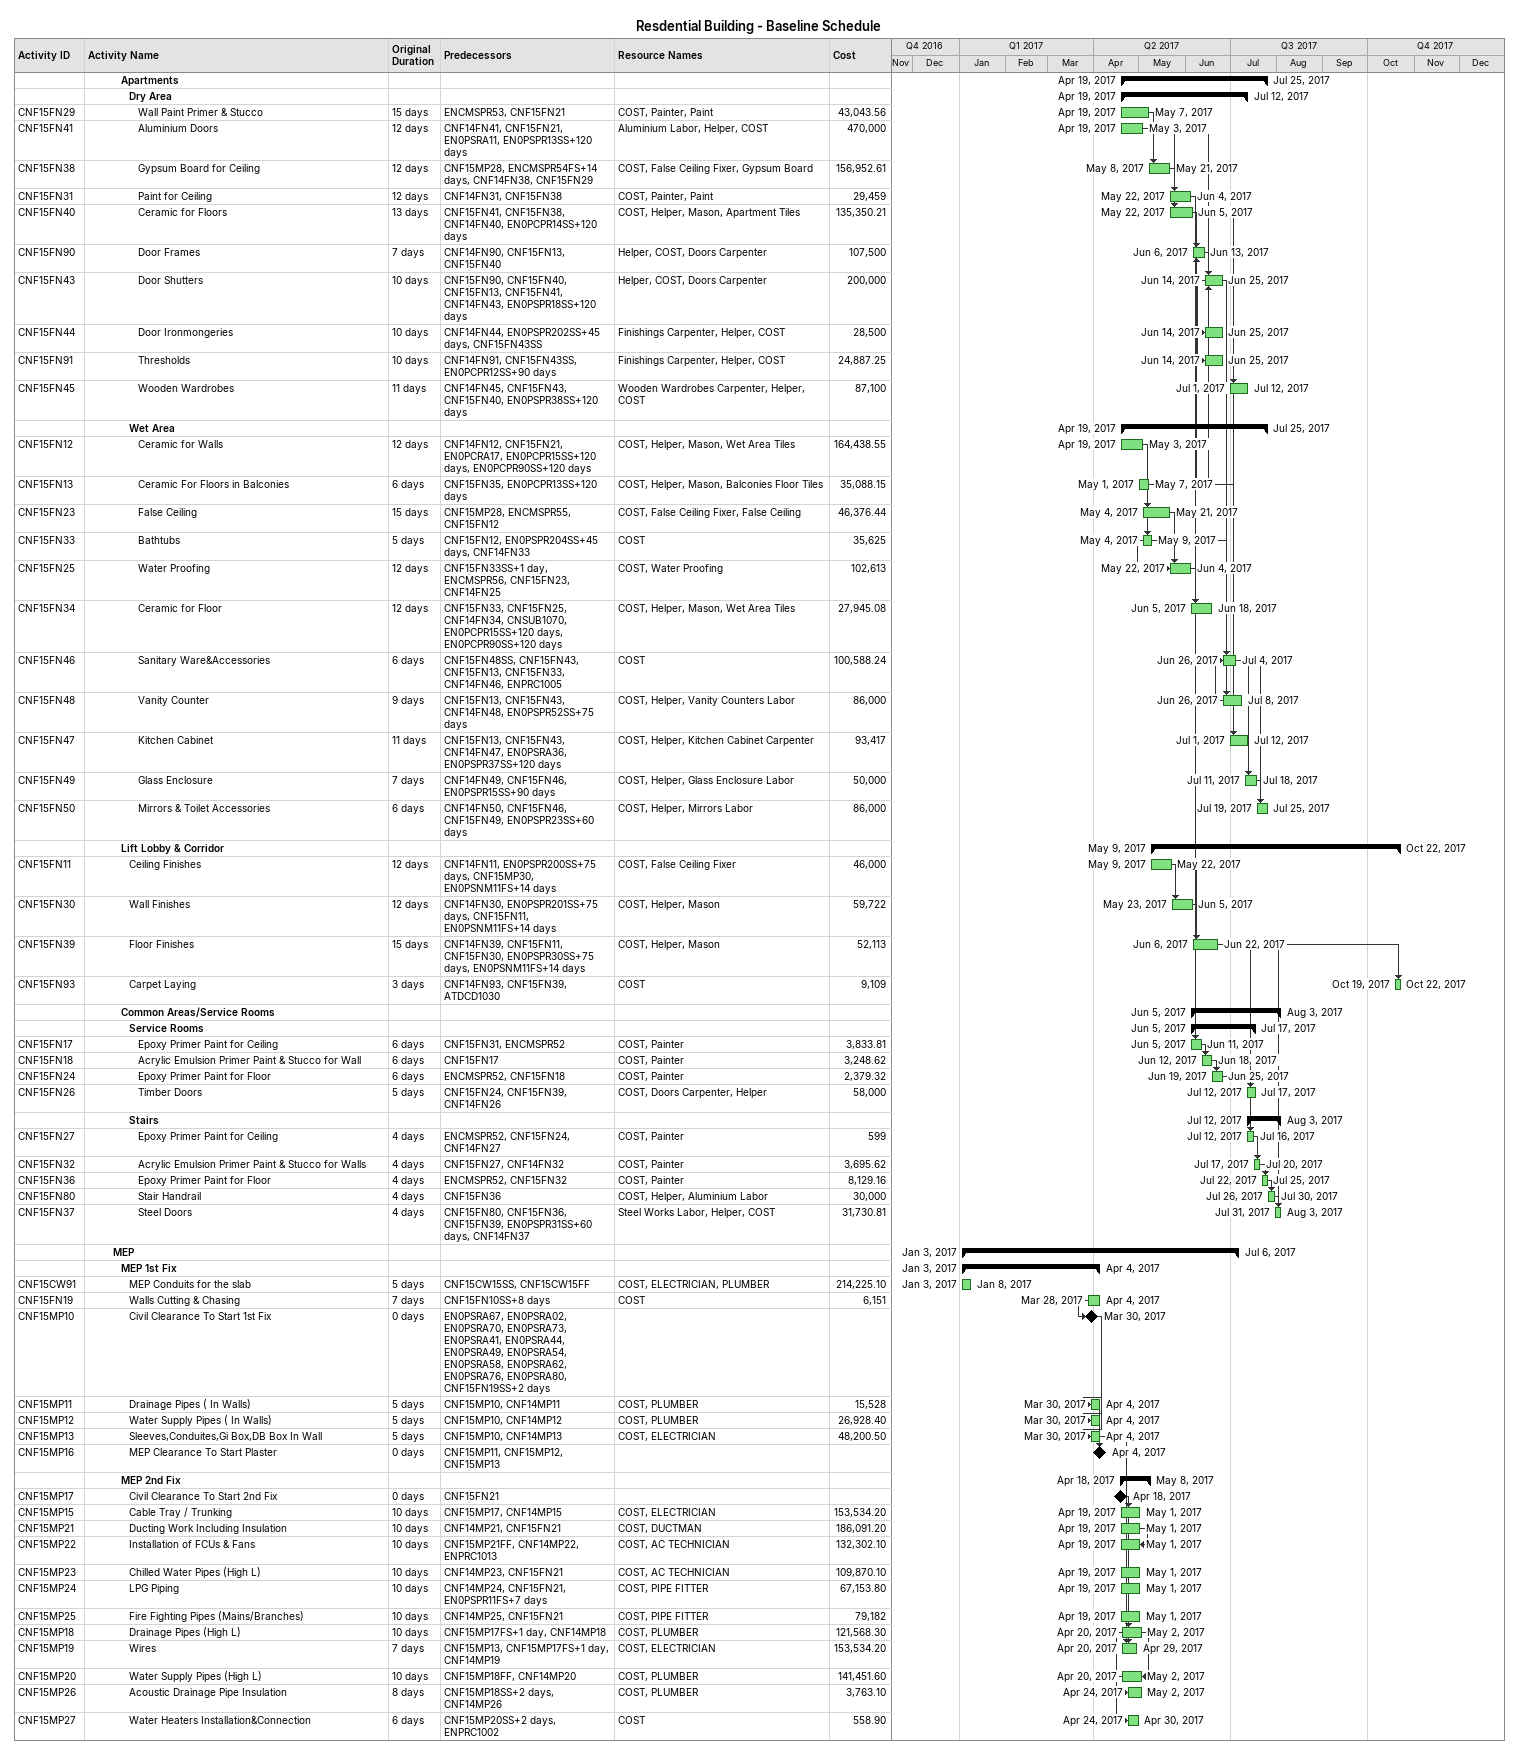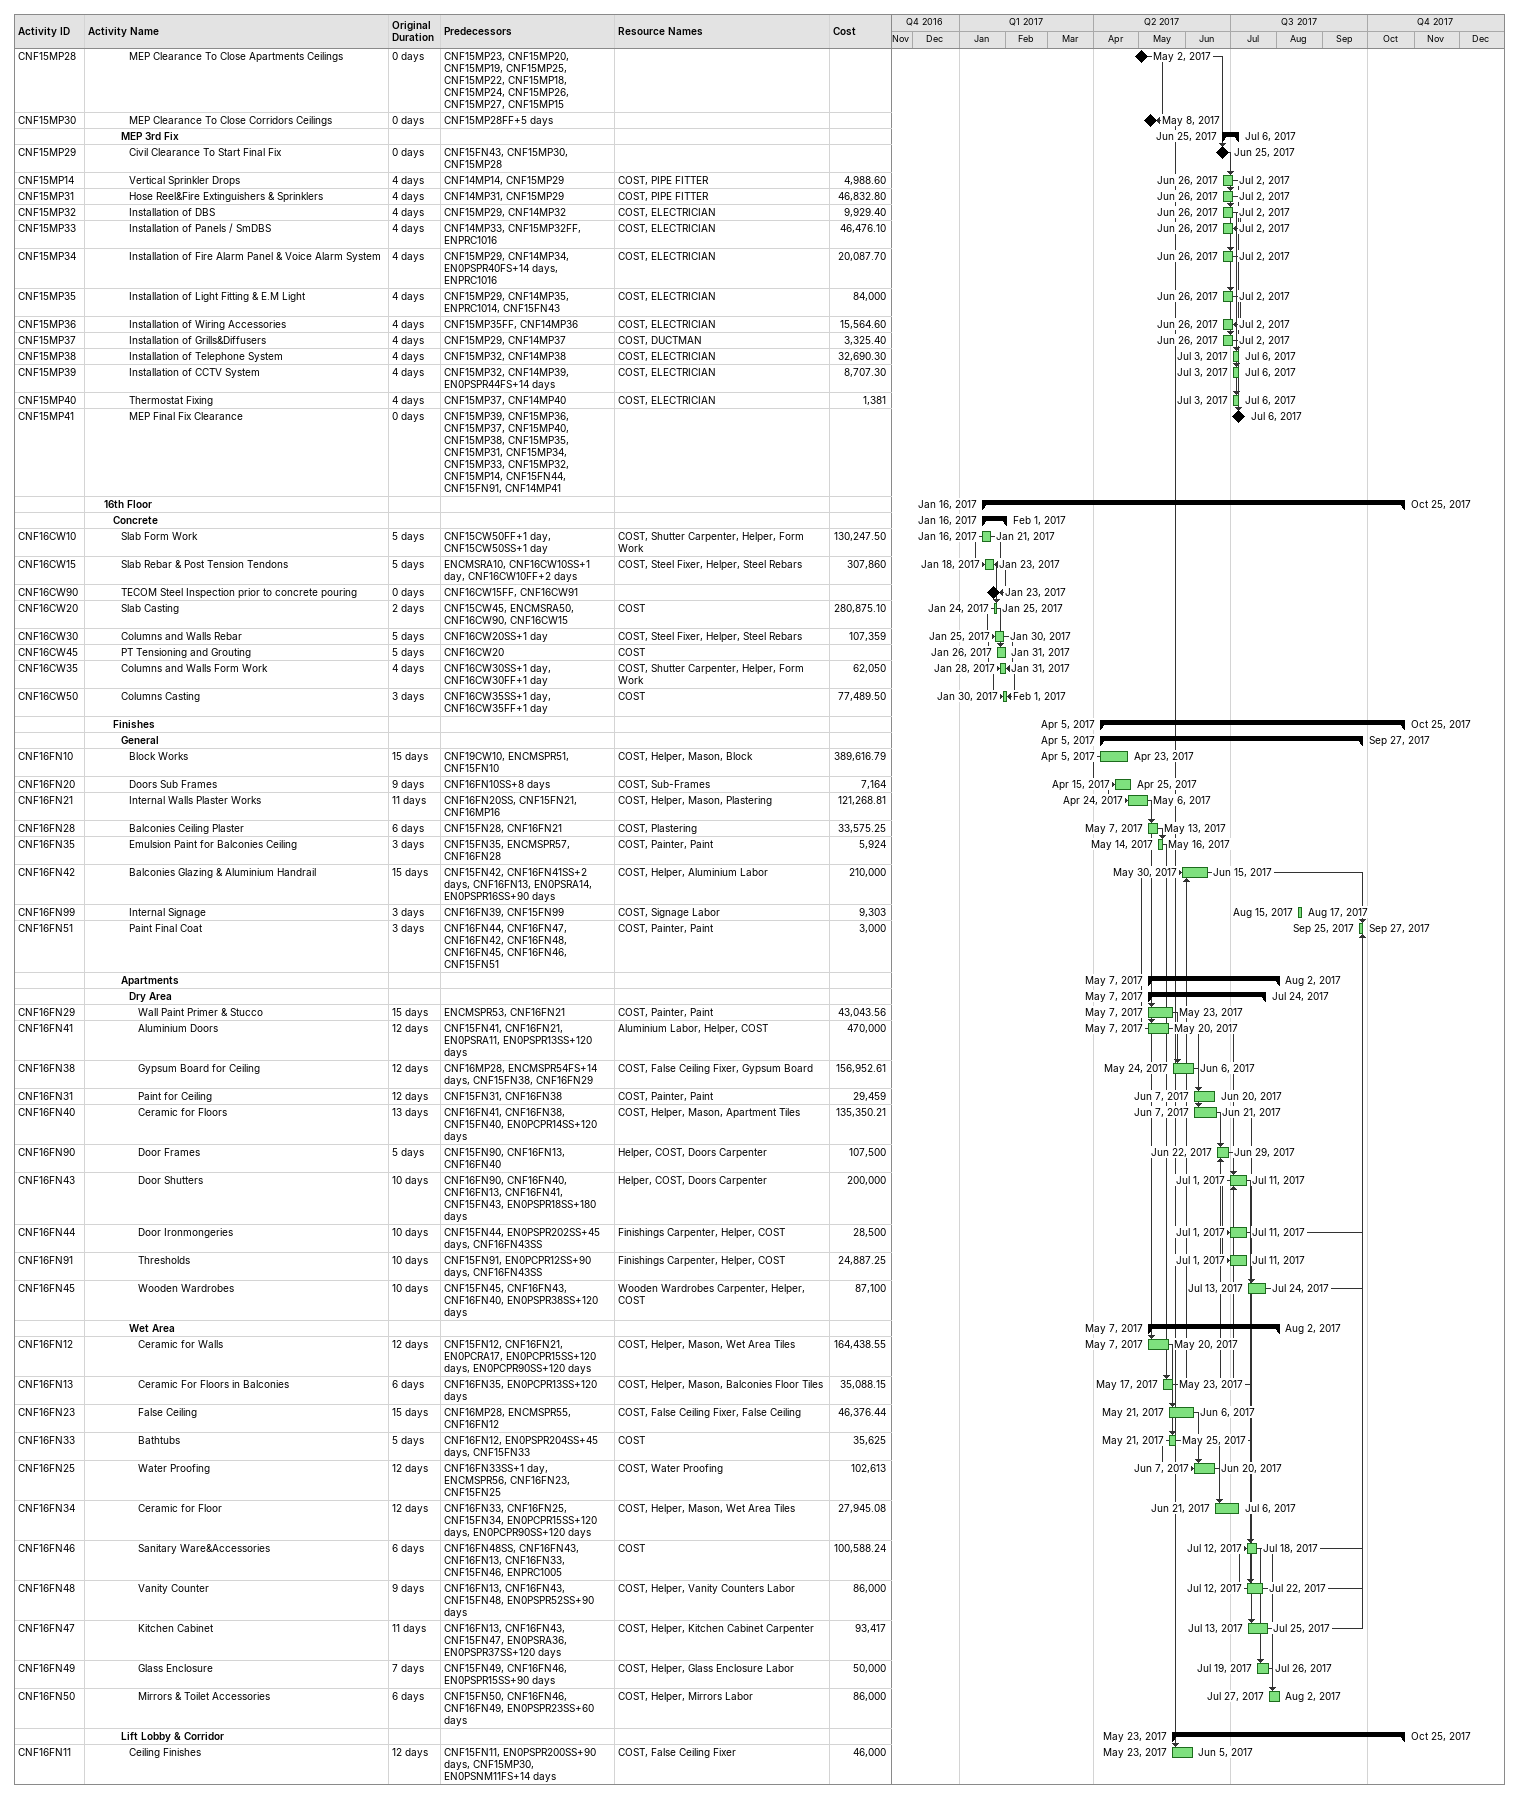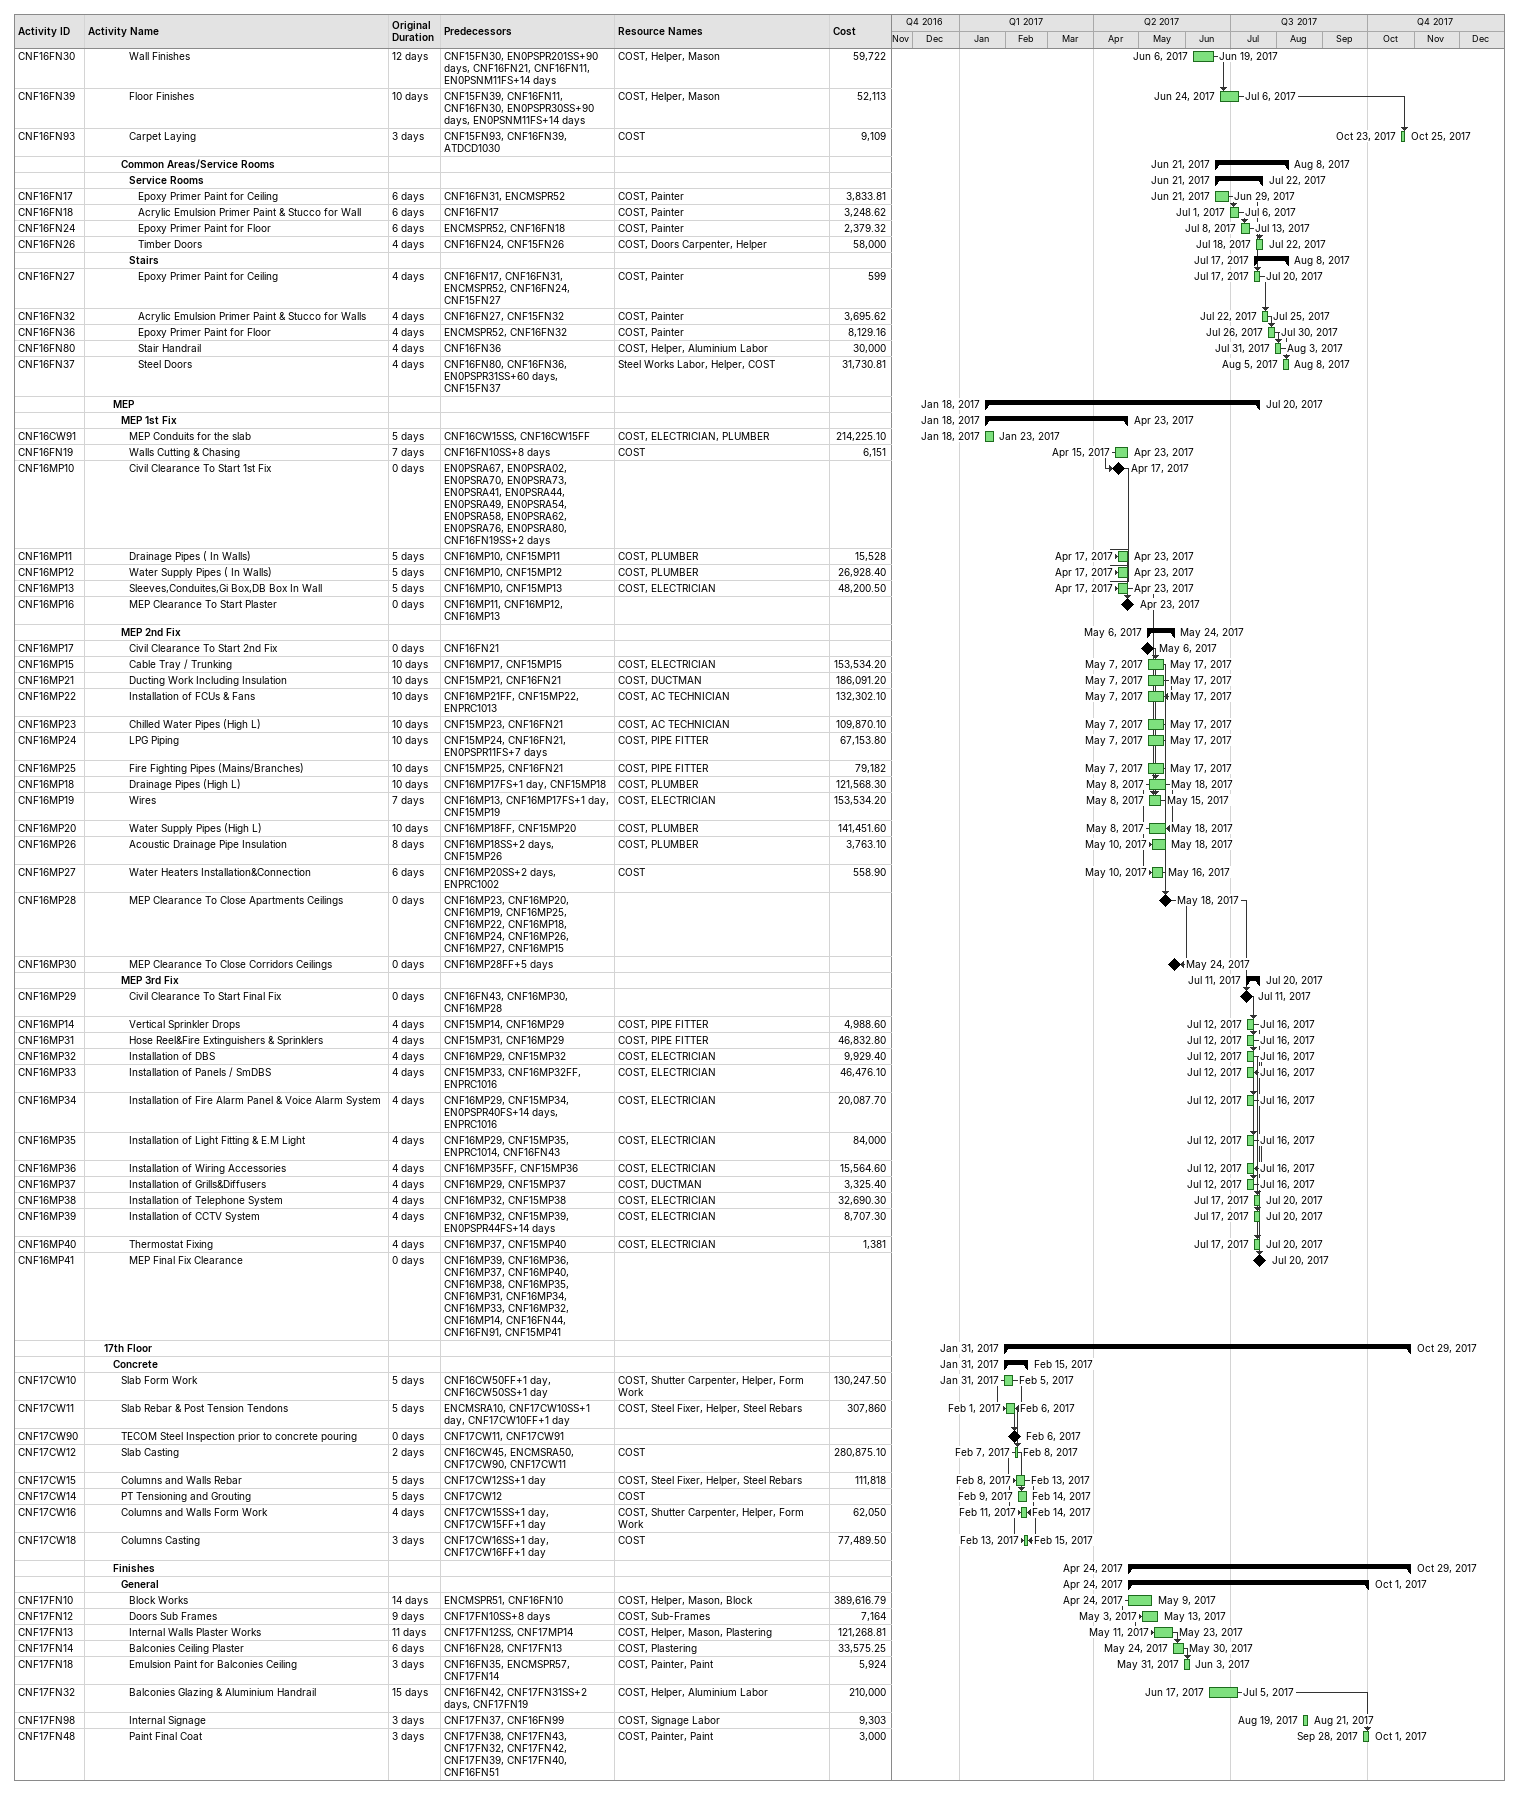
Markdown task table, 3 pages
Resdential Building - Baseline Schedule

| ID | Level | Task | Original duration | Start | Finish | Predecessors | Resources | Cost |
|---|---|---|---|---|---|---|---|---|
|  | 5 | **Apartments** |  | 2017-04-19 | 2017-07-25 |  |  |  |
|  | 6 | **Dry Area** |  | 2017-04-19 | 2017-07-12 |  |  |  |
| CNF15FN29 | 7 | Wall Paint Primer & Stucco | 15d | 2017-04-19 | 2017-05-07 | ENCMSPR53, CNF15FN21 | COST, Painter, Paint | 43043.56 |
| CNF15FN41 | 7 | Aluminium Doors | 12d | 2017-04-19 | 2017-05-03 | CNF14FN41, CNF15FN21, EN0PSRA11, EN0PSPR13SS+120d | Aluminium Labor, Helper, COST | 470000 |
| CNF15FN38 | 7 | Gypsum Board for Ceiling | 12d | 2017-05-08 | 2017-05-21 | CNF15MP28, ENCMSPR54FS+14d, CNF14FN38, CNF15FN29 | COST, False Ceiling Fixer, Gypsum Board | 156952.61 |
| CNF15FN31 | 7 | Paint for Ceiling | 12d | 2017-05-22 | 2017-06-04 | CNF14FN31, CNF15FN38 | COST, Painter, Paint | 29459 |
| CNF15FN40 | 7 | Ceramic for Floors | 13d | 2017-05-22 | 2017-06-05 | CNF15FN41, CNF15FN38, CNF14FN40, EN0PCPR14SS+120d | COST, Helper, Mason, Apartment Tiles | 135350.21 |
| CNF15FN90 | 7 | Door Frames | 7d | 2017-06-06 | 2017-06-13 | CNF14FN90, CNF15FN13, CNF15FN40 | Helper, COST, Doors Carpenter | 107500 |
| CNF15FN43 | 7 | Door Shutters | 10d | 2017-06-14 | 2017-06-25 | CNF15FN90, CNF15FN40, CNF15FN13, CNF15FN41, CNF14FN43, EN0PSPR18SS+120d | Helper, COST, Doors Carpenter | 200000 |
| CNF15FN44 | 7 | Door Ironmongeries | 10d | 2017-06-14 | 2017-06-25 | CNF14FN44, EN0PSPR202SS+45d, CNF15FN43SS | Finishings Carpenter, Helper, COST | 28500 |
| CNF15FN91 | 7 | Thresholds | 10d | 2017-06-14 | 2017-06-25 | CNF14FN91, CNF15FN43SS, EN0PCPR12SS+90d | Finishings Carpenter, Helper, COST | 24887.25 |
| CNF15FN45 | 7 | Wooden Wardrobes | 11d | 2017-07-01 | 2017-07-12 | CNF14FN45, CNF15FN43, CNF15FN40, EN0PSPR38SS+120d | Wooden Wardrobes Carpenter, Helper, COST | 87100 |
|  | 6 | **Wet Area** |  | 2017-04-19 | 2017-07-25 |  |  |  |
| CNF15FN12 | 7 | Ceramic for Walls | 12d | 2017-04-19 | 2017-05-03 | CNF14FN12, CNF15FN21, EN0PCRA17, EN0PCPR15SS+120d, EN0PCPR90SS+120d | COST, Helper, Mason, Wet Area Tiles | 164438.55 |
| CNF15FN13 | 7 | Ceramic For Floors in Balconies | 6d | 2017-05-01 | 2017-05-07 | CNF15FN35, EN0PCPR13SS+120d | COST, Helper, Mason, Balconies Floor Tiles | 35088.15 |
| CNF15FN23 | 7 | False Ceiling | 15d | 2017-05-04 | 2017-05-21 | CNF15MP28, ENCMSPR55, CNF15FN12 | COST, False Ceiling Fixer, False Ceiling | 46376.44 |
| CNF15FN33 | 7 | Bathtubs | 5d | 2017-05-04 | 2017-05-09 | CNF15FN12, EN0PSPR204SS+45d, CNF14FN33 | COST | 35625 |
| CNF15FN25 | 7 | Water Proofing | 12d | 2017-05-22 | 2017-06-04 | CNF15FN33SS+1d, ENCMSPR56, CNF15FN23, CNF14FN25 | COST, Water Proofing | 102613 |
| CNF15FN34 | 7 | Ceramic for Floor | 12d | 2017-06-05 | 2017-06-18 | CNF15FN33, CNF15FN25, CNF14FN34, CNSUB1070, EN0PCPR15SS+120d, EN0PCPR90SS+120d | COST, Helper, Mason, Wet Area Tiles | 27945.08 |
| CNF15FN46 | 7 | Sanitary Ware&Accessories | 6d | 2017-06-26 | 2017-07-04 | CNF15FN48SS, CNF15FN43, CNF15FN13, CNF15FN33, CNF14FN46, ENPRC1005 | COST | 100588.24 |
| CNF15FN48 | 7 | Vanity Counter | 9d | 2017-06-26 | 2017-07-08 | CNF15FN13, CNF15FN43, CNF14FN48, EN0PSPR52SS+75d | COST, Helper, Vanity Counters Labor | 86000 |
| CNF15FN47 | 7 | Kitchen Cabinet | 11d | 2017-07-01 | 2017-07-12 | CNF15FN13, CNF15FN43, CNF14FN47, EN0PSRA36, EN0PSPR37SS+120d | COST, Helper, Kitchen Cabinet Carpenter | 93417 |
| CNF15FN49 | 7 | Glass Enclosure | 7d | 2017-07-11 | 2017-07-18 | CNF14FN49, CNF15FN46, EN0PSPR15SS+90d | COST, Helper, Glass Enclosure Labor | 50000 |
| CNF15FN50 | 7 | Mirrors & Toilet Accessories | 6d | 2017-07-19 | 2017-07-25 | CNF14FN50, CNF15FN46, CNF15FN49, EN0PSPR23SS+60d | COST, Helper, Mirrors Labor | 86000 |
|  | 5 | **Lift Lobby & Corridor** |  | 2017-05-09 | 2017-10-22 |  |  |  |
| CNF15FN11 | 6 | Ceiling Finishes | 12d | 2017-05-09 | 2017-05-22 | CNF14FN11, EN0PSPR200SS+75d, CNF15MP30, EN0PSNM11FS+14d | COST, False Ceiling Fixer | 46000 |
| CNF15FN30 | 6 | Wall Finishes | 12d | 2017-05-23 | 2017-06-05 | CNF14FN30, EN0PSPR201SS+75d, CNF15FN11, EN0PSNM11FS+14d | COST, Helper, Mason | 59722 |
| CNF15FN39 | 6 | Floor Finishes | 15d | 2017-06-06 | 2017-06-22 | CNF14FN39, CNF15FN11, CNF15FN30, EN0PSPR30SS+75d, EN0PSNM11FS+14d | COST, Helper, Mason | 52113 |
| CNF15FN93 | 6 | Carpet Laying | 3d | 2017-10-19 | 2017-10-22 | CNF14FN93, CNF15FN39, ATDCD1030 | COST | 9109 |
|  | 5 | **Common Areas/Service Rooms** |  | 2017-06-05 | 2017-08-03 |  |  |  |
|  | 6 | **Service Rooms** |  | 2017-06-05 | 2017-07-17 |  |  |  |
| CNF15FN17 | 7 | Epoxy Primer Paint for Ceiling | 6d | 2017-06-05 | 2017-06-11 | CNF15FN31, ENCMSPR52 | COST, Painter | 3833.81 |
| CNF15FN18 | 7 | Acrylic Emulsion Primer Paint & Stucco for Wall | 6d | 2017-06-12 | 2017-06-18 | CNF15FN17 | COST, Painter | 3248.62 |
| CNF15FN24 | 7 | Epoxy Primer Paint for Floor | 6d | 2017-06-19 | 2017-06-25 | ENCMSPR52, CNF15FN18 | COST, Painter | 2379.32 |
| CNF15FN26 | 7 | Timber Doors | 5d | 2017-07-12 | 2017-07-17 | CNF15FN24, CNF15FN39, CNF14FN26 | COST, Doors Carpenter, Helper | 58000 |
|  | 6 | **Stairs** |  | 2017-07-12 | 2017-08-03 |  |  |  |
| CNF15FN27 | 7 | Epoxy Primer Paint for Ceiling | 4d | 2017-07-12 | 2017-07-16 | ENCMSPR52, CNF15FN24, CNF14FN27 | COST, Painter | 599 |
| CNF15FN32 | 7 | Acrylic Emulsion Primer Paint & Stucco for Walls | 4d | 2017-07-17 | 2017-07-20 | CNF15FN27, CNF14FN32 | COST, Painter | 3695.62 |
| CNF15FN36 | 7 | Epoxy Primer Paint for Floor | 4d | 2017-07-22 | 2017-07-25 | ENCMSPR52, CNF15FN32 | COST, Painter | 8129.16 |
| CNF15FN80 | 7 | Stair Handrail | 4d | 2017-07-26 | 2017-07-30 | CNF15FN36 | COST, Helper, Aluminium Labor | 30000 |
| CNF15FN37 | 7 | Steel Doors | 4d | 2017-07-31 | 2017-08-03 | CNF15FN80, CNF15FN36, CNF15FN39, EN0PSPR31SS+60d, CNF14FN37 | Steel Works Labor, Helper, COST | 31730.81 |
|  | 4 | **MEP** |  | 2017-01-03 | 2017-07-06 |  |  |  |
|  | 5 | **MEP 1st Fix** |  | 2017-01-03 | 2017-04-04 |  |  |  |
| CNF15CW91 | 6 | MEP Conduits for the slab | 5d | 2017-01-03 | 2017-01-08 | CNF15CW15SS, CNF15CW15FF | COST, ELECTRICIAN, PLUMBER | 214225.10 |
| CNF15FN19 | 6 | Walls Cutting & Chasing | 7d | 2017-03-28 | 2017-04-04 | CNF15FN10SS+8d | COST | 6151 |
| CNF15MP10 | 6 | Civil Clearance To Start 1st Fix | 0d | 2017-03-30 | 2017-03-30 | EN0PSRA67, EN0PSRA02, EN0PSRA70, EN0PSRA73, EN0PSRA41, EN0PSRA44, EN0PSRA49, EN0PSRA54, EN0PSRA58, EN0PSRA62, EN0PSRA76, EN0PSRA80, CNF15FN19SS+2d |  |  |
| CNF15MP11 | 6 | Drainage Pipes ( In Walls) | 5d | 2017-03-30 | 2017-04-04 | CNF15MP10, CNF14MP11 | COST, PLUMBER | 15528 |
| CNF15MP12 | 6 | Water Supply Pipes ( In Walls) | 5d | 2017-03-30 | 2017-04-04 | CNF15MP10, CNF14MP12 | COST, PLUMBER | 26928.40 |
| CNF15MP13 | 6 | Sleeves,Conduites,Gi Box,DB Box In Wall | 5d | 2017-03-30 | 2017-04-04 | CNF15MP10, CNF14MP13 | COST, ELECTRICIAN | 48200.50 |
| CNF15MP16 | 6 | MEP Clearance To Start Plaster | 0d | 2017-04-04 | 2017-04-04 | CNF15MP11, CNF15MP12, CNF15MP13 |  |  |
|  | 5 | **MEP 2nd Fix** |  | 2017-04-18 | 2017-05-08 |  |  |  |
| CNF15MP17 | 6 | Civil Clearance To Start 2nd Fix | 0d | 2017-04-18 | 2017-04-18 | CNF15FN21 |  |  |
| CNF15MP15 | 6 | Cable Tray / Trunking | 10d | 2017-04-19 | 2017-05-01 | CNF15MP17, CNF14MP15 | COST, ELECTRICIAN | 153534.20 |
| CNF15MP21 | 6 | Ducting Work Including Insulation | 10d | 2017-04-19 | 2017-05-01 | CNF14MP21, CNF15FN21 | COST, DUCTMAN | 186091.20 |
| CNF15MP22 | 6 | Installation of FCUs & Fans | 10d | 2017-04-19 | 2017-05-01 | CNF15MP21FF, CNF14MP22, ENPRC1013 | COST, AC TECHNICIAN | 132302.10 |
| CNF15MP23 | 6 | Chilled Water Pipes (High L) | 10d | 2017-04-19 | 2017-05-01 | CNF14MP23, CNF15FN21 | COST, AC TECHNICIAN | 109870.10 |
| CNF15MP24 | 6 | LPG Piping | 10d | 2017-04-19 | 2017-05-01 | CNF14MP24, CNF15FN21, EN0PSPR11FS+7d | COST, PIPE FITTER | 67153.80 |
| CNF15MP25 | 6 | Fire Fighting Pipes (Mains/Branches) | 10d | 2017-04-19 | 2017-05-01 | CNF14MP25, CNF15FN21 | COST, PIPE FITTER | 79182 |
| CNF15MP18 | 6 | Drainage Pipes (High L) | 10d | 2017-04-20 | 2017-05-02 | CNF15MP17FS+1d, CNF14MP18 | COST, PLUMBER | 121568.30 |
| CNF15MP19 | 6 | Wires | 7d | 2017-04-20 | 2017-04-29 | CNF15MP13, CNF15MP17FS+1d, CNF14MP19 | COST, ELECTRICIAN | 153534.20 |
| CNF15MP20 | 6 | Water Supply Pipes (High L) | 10d | 2017-04-20 | 2017-05-02 | CNF15MP18FF, CNF14MP20 | COST, PLUMBER | 141451.60 |
| CNF15MP26 | 6 | Acoustic Drainage Pipe Insulation | 8d | 2017-04-24 | 2017-05-02 | CNF15MP18SS+2d, CNF14MP26 | COST, PLUMBER | 3763.10 |
| CNF15MP27 | 6 | Water Heaters Installation&Connection | 6d | 2017-04-24 | 2017-04-30 | CNF15MP20SS+2d, ENPRC1002 | COST | 558.90 |
| CNF15MP28 | 6 | MEP Clearance To Close Apartments Ceilings | 0d | 2017-05-02 | 2017-05-02 | CNF15MP23, CNF15MP20, CNF15MP19, CNF15MP25, CNF15MP22, CNF15MP18, CNF15MP24, CNF15MP26, CNF15MP27, CNF15MP15 |  |  |
| CNF15MP30 | 6 | MEP Clearance To Close Corridors Ceilings | 0d | 2017-05-08 | 2017-05-08 | CNF15MP28FF+5d |  |  |
|  | 5 | **MEP 3rd Fix** |  | 2017-06-25 | 2017-07-06 |  |  |  |
| CNF15MP29 | 6 | Civil Clearance To Start Final Fix | 0d | 2017-06-25 | 2017-06-25 | CNF15FN43, CNF15MP30, CNF15MP28 |  |  |
| CNF15MP14 | 6 | Vertical Sprinkler Drops | 4d | 2017-06-26 | 2017-07-02 | CNF14MP14, CNF15MP29 | COST, PIPE FITTER | 4988.60 |
| CNF15MP31 | 6 | Hose Reel&Fire Extinguishers & Sprinklers | 4d | 2017-06-26 | 2017-07-02 | CNF14MP31, CNF15MP29 | COST, PIPE FITTER | 46832.80 |
| CNF15MP32 | 6 | Installation of DBS | 4d | 2017-06-26 | 2017-07-02 | CNF15MP29, CNF14MP32 | COST, ELECTRICIAN | 9929.40 |
| CNF15MP33 | 6 | Installation of Panels / SmDBS | 4d | 2017-06-26 | 2017-07-02 | CNF14MP33, CNF15MP32FF, ENPRC1016 | COST, ELECTRICIAN | 46476.10 |
| CNF15MP34 | 6 | Installation of Fire Alarm Panel & Voice Alarm System | 4d | 2017-06-26 | 2017-07-02 | CNF15MP29, CNF14MP34, EN0PSPR40FS+14d, ENPRC1016 | COST, ELECTRICIAN | 20087.70 |
| CNF15MP35 | 6 | Installation of Light Fitting & E.M Light | 4d | 2017-06-26 | 2017-07-02 | CNF15MP29, CNF14MP35, ENPRC1014, CNF15FN43 | COST, ELECTRICIAN | 84000 |
| CNF15MP36 | 6 | Installation of Wiring Accessories | 4d | 2017-06-26 | 2017-07-02 | CNF15MP35FF, CNF14MP36 | COST, ELECTRICIAN | 15564.60 |
| CNF15MP37 | 6 | Installation of Grills&Diffusers | 4d | 2017-06-26 | 2017-07-02 | CNF15MP29, CNF14MP37 | COST, DUCTMAN | 3325.40 |
| CNF15MP38 | 6 | Installation of Telephone System | 4d | 2017-07-03 | 2017-07-06 | CNF15MP32, CNF14MP38 | COST, ELECTRICIAN | 32690.30 |
| CNF15MP39 | 6 | Installation of CCTV System | 4d | 2017-07-03 | 2017-07-06 | CNF15MP32, CNF14MP39, EN0PSPR44FS+14d | COST, ELECTRICIAN | 8707.30 |
| CNF15MP40 | 6 | Thermostat Fixing | 4d | 2017-07-03 | 2017-07-06 | CNF15MP37, CNF14MP40 | COST, ELECTRICIAN | 1381 |
| CNF15MP41 | 6 | MEP Final Fix Clearance | 0d | 2017-07-06 | 2017-07-06 | CNF15MP39, CNF15MP36, CNF15MP37, CNF15MP40, CNF15MP38, CNF15MP35, CNF15MP31, CNF15MP34, CNF15MP33, CNF15MP32, CNF15MP14, CNF15FN44, CNF15FN91, CNF14MP41 |  |  |
|  | 3 | **16th Floor** |  | 2017-01-16 | 2017-10-25 |  |  |  |
|  | 4 | **Concrete** |  | 2017-01-16 | 2017-02-01 |  |  |  |
| CNF16CW10 | 5 | Slab Form Work | 5d | 2017-01-16 | 2017-01-21 | CNF15CW50FF+1d, CNF15CW50SS+1d | COST, Shutter Carpenter, Helper, Form Work | 130247.50 |
| CNF16CW15 | 5 | Slab Rebar & Post Tension Tendons | 5d | 2017-01-18 | 2017-01-23 | ENCMSRA10, CNF16CW10SS+1d, CNF16CW10FF+2d | COST, Steel Fixer, Helper, Steel Rebars | 307860 |
| CNF16CW90 | 5 | TECOM Steel Inspection prior to concrete pouring | 0d | 2017-01-23 | 2017-01-23 | CNF16CW15FF, CNF16CW91 |  |  |
| CNF16CW20 | 5 | Slab Casting | 2d | 2017-01-24 | 2017-01-25 | CNF15CW45, ENCMSRA50, CNF16CW90, CNF16CW15 | COST | 280875.10 |
| CNF16CW30 | 5 | Columns and Walls Rebar | 5d | 2017-01-25 | 2017-01-30 | CNF16CW20SS+1d | COST, Steel Fixer, Helper, Steel Rebars | 107359 |
| CNF16CW45 | 5 | PT Tensioning and Grouting | 5d | 2017-01-26 | 2017-01-31 | CNF16CW20 | COST |  |
| CNF16CW35 | 5 | Columns and Walls Form Work | 4d | 2017-01-28 | 2017-01-31 | CNF16CW30SS+1d, CNF16CW30FF+1d | COST, Shutter Carpenter, Helper, Form Work | 62050 |
| CNF16CW50 | 5 | Columns Casting | 3d | 2017-01-30 | 2017-02-01 | CNF16CW35SS+1d, CNF16CW35FF+1d | COST | 77489.50 |
|  | 4 | **Finishes** |  | 2017-04-05 | 2017-10-25 |  |  |  |
|  | 5 | **General** |  | 2017-04-05 | 2017-09-27 |  |  |  |
| CNF16FN10 | 6 | Block Works | 15d | 2017-04-05 | 2017-04-23 | CNF19CW10, ENCMSPR51, CNF15FN10 | COST, Helper, Mason, Block | 389616.79 |
| CNF16FN20 | 6 | Doors Sub Frames | 9d | 2017-04-15 | 2017-04-25 | CNF16FN10SS+8d | COST, Sub-Frames | 7164 |
| CNF16FN21 | 6 | Internal Walls Plaster Works | 11d | 2017-04-24 | 2017-05-06 | CNF16FN20SS, CNF15FN21, CNF16MP16 | COST, Helper, Mason, Plastering | 121268.81 |
| CNF16FN28 | 6 | Balconies Ceiling Plaster | 6d | 2017-05-07 | 2017-05-13 | CNF15FN28, CNF16FN21 | COST, Plastering | 33575.25 |
| CNF16FN35 | 6 | Emulsion Paint for Balconies Ceiling | 3d | 2017-05-14 | 2017-05-16 | CNF15FN35, ENCMSPR57, CNF16FN28 | COST, Painter, Paint | 5924 |
| CNF16FN42 | 6 | Balconies Glazing & Aluminium Handrail | 15d | 2017-05-30 | 2017-06-15 | CNF15FN42, CNF16FN41SS+2d, CNF16FN13, EN0PSRA14, EN0PSPR16SS+90d | COST, Helper, Aluminium Labor | 210000 |
| CNF16FN99 | 6 | Internal Signage | 3d | 2017-08-15 | 2017-08-17 | CNF16FN39, CNF15FN99 | COST, Signage Labor | 9303 |
| CNF16FN51 | 6 | Paint Final Coat | 3d | 2017-09-25 | 2017-09-27 | CNF16FN44, CNF16FN47, CNF16FN42, CNF16FN48, CNF16FN45, CNF16FN46, CNF15FN51 | COST, Painter, Paint | 3000 |
|  | 5 | **Apartments** |  | 2017-05-07 | 2017-08-02 |  |  |  |
|  | 6 | **Dry Area** |  | 2017-05-07 | 2017-07-24 |  |  |  |
| CNF16FN29 | 7 | Wall Paint Primer & Stucco | 15d | 2017-05-07 | 2017-05-23 | ENCMSPR53, CNF16FN21 | COST, Painter, Paint | 43043.56 |
| CNF16FN41 | 7 | Aluminium Doors | 12d | 2017-05-07 | 2017-05-20 | CNF15FN41, CNF16FN21, EN0PSRA11, EN0PSPR13SS+120d | Aluminium Labor, Helper, COST | 470000 |
| CNF16FN38 | 7 | Gypsum Board for Ceiling | 12d | 2017-05-24 | 2017-06-06 | CNF16MP28, ENCMSPR54FS+14d, CNF15FN38, CNF16FN29 | COST, False Ceiling Fixer, Gypsum Board | 156952.61 |
| CNF16FN31 | 7 | Paint for Ceiling | 12d | 2017-06-07 | 2017-06-20 | CNF15FN31, CNF16FN38 | COST, Painter, Paint | 29459 |
| CNF16FN40 | 7 | Ceramic for Floors | 13d | 2017-06-07 | 2017-06-21 | CNF16FN41, CNF16FN38, CNF15FN40, EN0PCPR14SS+120d | COST, Helper, Mason, Apartment Tiles | 135350.21 |
| CNF16FN90 | 7 | Door Frames | 5d | 2017-06-22 | 2017-06-29 | CNF15FN90, CNF16FN13, CNF16FN40 | Helper, COST, Doors Carpenter | 107500 |
| CNF16FN43 | 7 | Door Shutters | 10d | 2017-07-01 | 2017-07-11 | CNF16FN90, CNF16FN40, CNF16FN13, CNF16FN41, CNF15FN43, EN0PSPR18SS+180d | Helper, COST, Doors Carpenter | 200000 |
| CNF16FN44 | 7 | Door Ironmongeries | 10d | 2017-07-01 | 2017-07-11 | CNF15FN44, EN0PSPR202SS+45d, CNF16FN43SS | Finishings Carpenter, Helper, COST | 28500 |
| CNF16FN91 | 7 | Thresholds | 10d | 2017-07-01 | 2017-07-11 | CNF15FN91, EN0PCPR12SS+90d, CNF16FN43SS | Finishings Carpenter, Helper, COST | 24887.25 |
| CNF16FN45 | 7 | Wooden Wardrobes | 10d | 2017-07-13 | 2017-07-24 | CNF15FN45, CNF16FN43, CNF16FN40, EN0PSPR38SS+120d | Wooden Wardrobes Carpenter, Helper, COST | 87100 |
|  | 6 | **Wet Area** |  | 2017-05-07 | 2017-08-02 |  |  |  |
| CNF16FN12 | 7 | Ceramic for Walls | 12d | 2017-05-07 | 2017-05-20 | CNF15FN12, CNF16FN21, EN0PCRA17, EN0PCPR15SS+120d, EN0PCPR90SS+120d | COST, Helper, Mason, Wet Area Tiles | 164438.55 |
| CNF16FN13 | 7 | Ceramic For Floors in Balconies | 6d | 2017-05-17 | 2017-05-23 | CNF16FN35, EN0PCPR13SS+120d | COST, Helper, Mason, Balconies Floor Tiles | 35088.15 |
| CNF16FN23 | 7 | False Ceiling | 15d | 2017-05-21 | 2017-06-06 | CNF16MP28, ENCMSPR55, CNF16FN12 | COST, False Ceiling Fixer, False Ceiling | 46376.44 |
| CNF16FN33 | 7 | Bathtubs | 5d | 2017-05-21 | 2017-05-25 | CNF16FN12, EN0PSPR204SS+45d, CNF15FN33 | COST | 35625 |
| CNF16FN25 | 7 | Water Proofing | 12d | 2017-06-07 | 2017-06-20 | CNF16FN33SS+1d, ENCMSPR56, CNF16FN23, CNF15FN25 | COST, Water Proofing | 102613 |
| CNF16FN34 | 7 | Ceramic for Floor | 12d | 2017-06-21 | 2017-07-06 | CNF16FN33, CNF16FN25, CNF15FN34, EN0PCPR15SS+120d, EN0PCPR90SS+120d | COST, Helper, Mason, Wet Area Tiles | 27945.08 |
| CNF16FN46 | 7 | Sanitary Ware&Accessories | 6d | 2017-07-12 | 2017-07-18 | CNF16FN48SS, CNF16FN43, CNF16FN13, CNF16FN33, CNF15FN46, ENPRC1005 | COST | 100588.24 |
| CNF16FN48 | 7 | Vanity Counter | 9d | 2017-07-12 | 2017-07-22 | CNF16FN13, CNF16FN43, CNF15FN48, EN0PSPR52SS+90d | COST, Helper, Vanity Counters Labor | 86000 |
| CNF16FN47 | 7 | Kitchen Cabinet | 11d | 2017-07-13 | 2017-07-25 | CNF16FN13, CNF16FN43, CNF15FN47, EN0PSRA36, EN0PSPR37SS+120d | COST, Helper, Kitchen Cabinet Carpenter | 93417 |
| CNF16FN49 | 7 | Glass Enclosure | 7d | 2017-07-19 | 2017-07-26 | CNF15FN49, CNF16FN46, EN0PSPR15SS+90d | COST, Helper, Glass Enclosure Labor | 50000 |
| CNF16FN50 | 7 | Mirrors & Toilet Accessories | 6d | 2017-07-27 | 2017-08-02 | CNF15FN50, CNF16FN46, CNF16FN49, EN0PSPR23SS+60d | COST, Helper, Mirrors Labor | 86000 |
|  | 5 | **Lift Lobby & Corridor** |  | 2017-05-23 | 2017-10-25 |  |  |  |
| CNF16FN11 | 6 | Ceiling Finishes | 12d | 2017-05-23 | 2017-06-05 | CNF15FN11, EN0PSPR200SS+90d, CNF15MP30, EN0PSNM11FS+14d | COST, False Ceiling Fixer | 46000 |
| CNF16FN30 | 6 | Wall Finishes | 12d | 2017-06-06 | 2017-06-19 | CNF15FN30, EN0PSPR201SS+90d, CNF16FN21, CNF16FN11, EN0PSNM11FS+14d | COST, Helper, Mason | 59722 |
| CNF16FN39 | 6 | Floor Finishes | 10d | 2017-06-24 | 2017-07-06 | CNF15FN39, CNF16FN11, CNF16FN30, EN0PSPR30SS+90d, EN0PSNM11FS+14d | COST, Helper, Mason | 52113 |
| CNF16FN93 | 6 | Carpet Laying | 3d | 2017-10-23 | 2017-10-25 | CNF15FN93, CNF16FN39, ATDCD1030 | COST | 9109 |
|  | 5 | **Common Areas/Service Rooms** |  | 2017-06-21 | 2017-08-08 |  |  |  |
|  | 6 | **Service Rooms** |  | 2017-06-21 | 2017-07-22 |  |  |  |
| CNF16FN17 | 7 | Epoxy Primer Paint for Ceiling | 6d | 2017-06-21 | 2017-06-29 | CNF16FN31, ENCMSPR52 | COST, Painter | 3833.81 |
| CNF16FN18 | 7 | Acrylic Emulsion Primer Paint & Stucco for Wall | 6d | 2017-07-01 | 2017-07-06 | CNF16FN17 | COST, Painter | 3248.62 |
| CNF16FN24 | 7 | Epoxy Primer Paint for Floor | 6d | 2017-07-08 | 2017-07-13 | ENCMSPR52, CNF16FN18 | COST, Painter | 2379.32 |
| CNF16FN26 | 7 | Timber Doors | 4d | 2017-07-18 | 2017-07-22 | CNF16FN24, CNF15FN26 | COST, Doors Carpenter, Helper | 58000 |
|  | 6 | **Stairs** |  | 2017-07-17 | 2017-08-08 |  |  |  |
| CNF16FN27 | 7 | Epoxy Primer Paint for Ceiling | 4d | 2017-07-17 | 2017-07-20 | CNF16FN17, CNF16FN31, ENCMSPR52, CNF16FN24, CNF15FN27 | COST, Painter | 599 |
| CNF16FN32 | 7 | Acrylic Emulsion Primer Paint & Stucco for Walls | 4d | 2017-07-22 | 2017-07-25 | CNF16FN27, CNF15FN32 | COST, Painter | 3695.62 |
| CNF16FN36 | 7 | Epoxy Primer Paint for Floor | 4d | 2017-07-26 | 2017-07-30 | ENCMSPR52, CNF16FN32 | COST, Painter | 8129.16 |
| CNF16FN80 | 7 | Stair Handrail | 4d | 2017-07-31 | 2017-08-03 | CNF16FN36 | COST, Helper, Aluminium Labor | 30000 |
| CNF16FN37 | 7 | Steel Doors | 4d | 2017-08-05 | 2017-08-08 | CNF16FN80, CNF16FN36, EN0PSPR31SS+60d, CNF15FN37 | Steel Works Labor, Helper, COST | 31730.81 |
|  | 4 | **MEP** |  | 2017-01-18 | 2017-07-20 |  |  |  |
|  | 5 | **MEP 1st Fix** |  | 2017-01-18 | 2017-04-23 |  |  |  |
| CNF16CW91 | 6 | MEP Conduits for the slab | 5d | 2017-01-18 | 2017-01-23 | CNF16CW15SS, CNF16CW15FF | COST, ELECTRICIAN, PLUMBER | 214225.10 |
| CNF16FN19 | 6 | Walls Cutting & Chasing | 7d | 2017-04-15 | 2017-04-23 | CNF16FN10SS+8d | COST | 6151 |
| CNF16MP10 | 6 | Civil Clearance To Start 1st Fix | 0d | 2017-04-17 | 2017-04-17 | EN0PSRA67, EN0PSRA02, EN0PSRA70, EN0PSRA73, EN0PSRA41, EN0PSRA44, EN0PSRA49, EN0PSRA54, EN0PSRA58, EN0PSRA62, EN0PSRA76, EN0PSRA80, CNF16FN19SS+2d |  |  |
| CNF16MP11 | 6 | Drainage Pipes ( In Walls) | 5d | 2017-04-17 | 2017-04-23 | CNF16MP10, CNF15MP11 | COST, PLUMBER | 15528 |
| CNF16MP12 | 6 | Water Supply Pipes ( In Walls) | 5d | 2017-04-17 | 2017-04-23 | CNF16MP10, CNF15MP12 | COST, PLUMBER | 26928.40 |
| CNF16MP13 | 6 | Sleeves,Conduites,Gi Box,DB Box In Wall | 5d | 2017-04-17 | 2017-04-23 | CNF16MP10, CNF15MP13 | COST, ELECTRICIAN | 48200.50 |
| CNF16MP16 | 6 | MEP Clearance To Start Plaster | 0d | 2017-04-23 | 2017-04-23 | CNF16MP11, CNF16MP12, CNF16MP13 |  |  |
|  | 5 | **MEP 2nd Fix** |  | 2017-05-06 | 2017-05-24 |  |  |  |
| CNF16MP17 | 6 | Civil Clearance To Start 2nd Fix | 0d | 2017-05-06 | 2017-05-06 | CNF16FN21 |  |  |
| CNF16MP15 | 6 | Cable Tray / Trunking | 10d | 2017-05-07 | 2017-05-17 | CNF16MP17, CNF15MP15 | COST, ELECTRICIAN | 153534.20 |
| CNF16MP21 | 6 | Ducting Work Including Insulation | 10d | 2017-05-07 | 2017-05-17 | CNF15MP21, CNF16FN21 | COST, DUCTMAN | 186091.20 |
| CNF16MP22 | 6 | Installation of FCUs & Fans | 10d | 2017-05-07 | 2017-05-17 | CNF16MP21FF, CNF15MP22, ENPRC1013 | COST, AC TECHNICIAN | 132302.10 |
| CNF16MP23 | 6 | Chilled Water Pipes (High L) | 10d | 2017-05-07 | 2017-05-17 | CNF15MP23, CNF16FN21 | COST, AC TECHNICIAN | 109870.10 |
| CNF16MP24 | 6 | LPG Piping | 10d | 2017-05-07 | 2017-05-17 | CNF15MP24, CNF16FN21, EN0PSPR11FS+7d | COST, PIPE FITTER | 67153.80 |
| CNF16MP25 | 6 | Fire Fighting Pipes (Mains/Branches) | 10d | 2017-05-07 | 2017-05-17 | CNF15MP25, CNF16FN21 | COST, PIPE FITTER | 79182 |
| CNF16MP18 | 6 | Drainage Pipes (High L) | 10d | 2017-05-08 | 2017-05-18 | CNF16MP17FS+1d, CNF15MP18 | COST, PLUMBER | 121568.30 |
| CNF16MP19 | 6 | Wires | 7d | 2017-05-08 | 2017-05-15 | CNF16MP13, CNF16MP17FS+1d, CNF15MP19 | COST, ELECTRICIAN | 153534.20 |
| CNF16MP20 | 6 | Water Supply Pipes (High L) | 10d | 2017-05-08 | 2017-05-18 | CNF16MP18FF, CNF15MP20 | COST, PLUMBER | 141451.60 |
| CNF16MP26 | 6 | Acoustic Drainage Pipe Insulation | 8d | 2017-05-10 | 2017-05-18 | CNF16MP18SS+2d, CNF15MP26 | COST, PLUMBER | 3763.10 |
| CNF16MP27 | 6 | Water Heaters Installation&Connection | 6d | 2017-05-10 | 2017-05-16 | CNF16MP20SS+2d, ENPRC1002 | COST | 558.90 |
| CNF16MP28 | 6 | MEP Clearance To Close Apartments Ceilings | 0d | 2017-05-18 | 2017-05-18 | CNF16MP23, CNF16MP20, CNF16MP19, CNF16MP25, CNF16MP22, CNF16MP18, CNF16MP24, CNF16MP26, CNF16MP27, CNF16MP15 |  |  |
| CNF16MP30 | 6 | MEP Clearance To Close Corridors Ceilings | 0d | 2017-05-24 | 2017-05-24 | CNF16MP28FF+5d |  |  |
|  | 5 | **MEP 3rd Fix** |  | 2017-07-11 | 2017-07-20 |  |  |  |
| CNF16MP29 | 6 | Civil Clearance To Start Final Fix | 0d | 2017-07-11 | 2017-07-11 | CNF16FN43, CNF16MP30, CNF16MP28 |  |  |
| CNF16MP14 | 6 | Vertical Sprinkler Drops | 4d | 2017-07-12 | 2017-07-16 | CNF15MP14, CNF16MP29 | COST, PIPE FITTER | 4988.60 |
| CNF16MP31 | 6 | Hose Reel&Fire Extinguishers & Sprinklers | 4d | 2017-07-12 | 2017-07-16 | CNF15MP31, CNF16MP29 | COST, PIPE FITTER | 46832.80 |
| CNF16MP32 | 6 | Installation of DBS | 4d | 2017-07-12 | 2017-07-16 | CNF16MP29, CNF15MP32 | COST, ELECTRICIAN | 9929.40 |
| CNF16MP33 | 6 | Installation of Panels / SmDBS | 4d | 2017-07-12 | 2017-07-16 | CNF15MP33, CNF16MP32FF, ENPRC1016 | COST, ELECTRICIAN | 46476.10 |
| CNF16MP34 | 6 | Installation of Fire Alarm Panel & Voice Alarm System | 4d | 2017-07-12 | 2017-07-16 | CNF16MP29, CNF15MP34, EN0PSPR40FS+14d, ENPRC1016 | COST, ELECTRICIAN | 20087.70 |
| CNF16MP35 | 6 | Installation of Light Fitting & E.M Light | 4d | 2017-07-12 | 2017-07-16 | CNF16MP29, CNF15MP35, ENPRC1014, CNF16FN43 | COST, ELECTRICIAN | 84000 |
| CNF16MP36 | 6 | Installation of Wiring Accessories | 4d | 2017-07-12 | 2017-07-16 | CNF16MP35FF, CNF15MP36 | COST, ELECTRICIAN | 15564.60 |
| CNF16MP37 | 6 | Installation of Grills&Diffusers | 4d | 2017-07-12 | 2017-07-16 | CNF16MP29, CNF15MP37 | COST, DUCTMAN | 3325.40 |
| CNF16MP38 | 6 | Installation of Telephone System | 4d | 2017-07-17 | 2017-07-20 | CNF16MP32, CNF15MP38 | COST, ELECTRICIAN | 32690.30 |
| CNF16MP39 | 6 | Installation of CCTV System | 4d | 2017-07-17 | 2017-07-20 | CNF16MP32, CNF15MP39, EN0PSPR44FS+14d | COST, ELECTRICIAN | 8707.30 |
| CNF16MP40 | 6 | Thermostat Fixing | 4d | 2017-07-17 | 2017-07-20 | CNF16MP37, CNF15MP40 | COST, ELECTRICIAN | 1381 |
| CNF16MP41 | 6 | MEP Final Fix Clearance | 0d | 2017-07-20 | 2017-07-20 | CNF16MP39, CNF16MP36, CNF16MP37, CNF16MP40, CNF16MP38, CNF16MP35, CNF16MP31, CNF16MP34, CNF16MP33, CNF16MP32, CNF16MP14, CNF16FN44, CNF16FN91, CNF15MP41 |  |  |
|  | 3 | **17th Floor** |  | 2017-01-31 | 2017-10-29 |  |  |  |
|  | 4 | **Concrete** |  | 2017-01-31 | 2017-02-15 |  |  |  |
| CNF17CW10 | 5 | Slab Form Work | 5d | 2017-01-31 | 2017-02-05 | CNF16CW50FF+1d, CNF16CW50SS+1d | COST, Shutter Carpenter, Helper, Form Work | 130247.50 |
| CNF17CW11 | 5 | Slab Rebar & Post Tension Tendons | 5d | 2017-02-01 | 2017-02-06 | ENCMSRA10, CNF17CW10SS+1d, CNF17CW10FF+1d | COST, Steel Fixer, Helper, Steel Rebars | 307860 |
| CNF17CW90 | 5 | TECOM Steel Inspection prior to concrete pouring | 0d | 2017-02-06 | 2017-02-06 | CNF17CW11, CNF17CW91 |  |  |
| CNF17CW12 | 5 | Slab Casting | 2d | 2017-02-07 | 2017-02-08 | CNF16CW45, ENCMSRA50, CNF17CW90, CNF17CW11 | COST | 280875.10 |
| CNF17CW15 | 5 | Columns and Walls Rebar | 5d | 2017-02-08 | 2017-02-13 | CNF17CW12SS+1d | COST, Steel Fixer, Helper, Steel Rebars | 111818 |
| CNF17CW14 | 5 | PT Tensioning and Grouting | 5d | 2017-02-09 | 2017-02-14 | CNF17CW12 | COST |  |
| CNF17CW16 | 5 | Columns and Walls Form Work | 4d | 2017-02-11 | 2017-02-14 | CNF17CW15SS+1d, CNF17CW15FF+1d | COST, Shutter Carpenter, Helper, Form Work | 62050 |
| CNF17CW18 | 5 | Columns Casting | 3d | 2017-02-13 | 2017-02-15 | CNF17CW16SS+1d, CNF17CW16FF+1d | COST | 77489.50 |
|  | 4 | **Finishes** |  | 2017-04-24 | 2017-10-29 |  |  |  |
|  | 5 | **General** |  | 2017-04-24 | 2017-10-01 |  |  |  |
| CNF17FN10 | 6 | Block Works | 14d | 2017-04-24 | 2017-05-09 | ENCMSPR51, CNF16FN10 | COST, Helper, Mason, Block | 389616.79 |
| CNF17FN12 | 6 | Doors Sub Frames | 9d | 2017-05-03 | 2017-05-13 | CNF17FN10SS+8d | COST, Sub-Frames | 7164 |
| CNF17FN13 | 6 | Internal Walls Plaster Works | 11d | 2017-05-11 | 2017-05-23 | CNF17FN12SS, CNF17MP14 | COST, Helper, Mason, Plastering | 121268.81 |
| CNF17FN14 | 6 | Balconies Ceiling Plaster | 6d | 2017-05-24 | 2017-05-30 | CNF16FN28, CNF17FN13 | COST, Plastering | 33575.25 |
| CNF17FN18 | 6 | Emulsion Paint for Balconies Ceiling | 3d | 2017-05-31 | 2017-06-03 | CNF16FN35, ENCMSPR57, CNF17FN14 | COST, Painter, Paint | 5924 |
| CNF17FN32 | 6 | Balconies Glazing & Aluminium Handrail | 15d | 2017-06-17 | 2017-07-05 | CNF16FN42, CNF17FN31SS+2d, CNF17FN19 | COST, Helper, Aluminium Labor | 210000 |
| CNF17FN98 | 6 | Internal Signage | 3d | 2017-08-19 | 2017-08-21 | CNF17FN37, CNF16FN99 | COST, Signage Labor | 9303 |
| CNF17FN48 | 6 | Paint Final Coat | 3d | 2017-09-28 | 2017-10-01 | CNF17FN38, CNF17FN43, CNF17FN32, CNF17FN42, CNF17FN39, CNF17FN40, CNF16FN51 | COST, Painter, Paint | 3000 |
